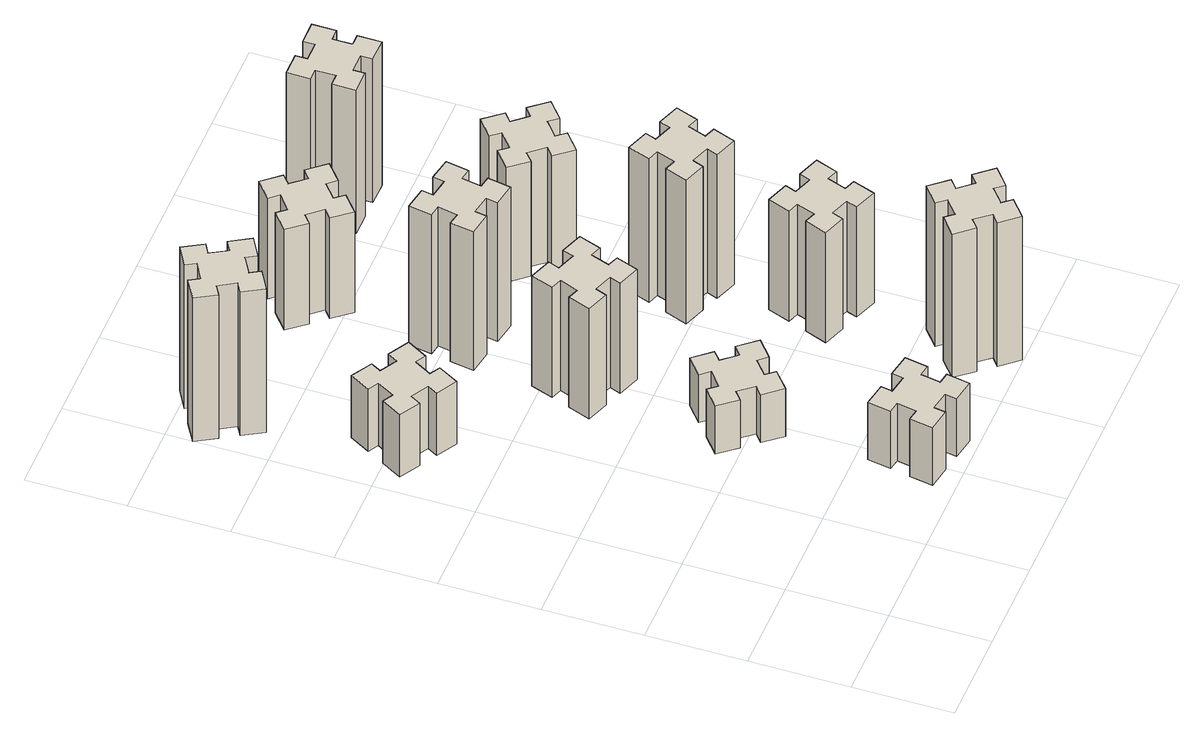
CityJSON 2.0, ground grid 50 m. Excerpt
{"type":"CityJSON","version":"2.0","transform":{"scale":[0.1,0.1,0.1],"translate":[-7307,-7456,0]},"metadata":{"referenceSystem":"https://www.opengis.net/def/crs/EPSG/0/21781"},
"CityObjects":{
"building1":{"type":"Building","attributes":{"class":"1000","function":"1000","usage":"1000","yearOfConstruction":2016,"roofType":"1000","measuredHeight":39,"storeysAboveGround":30,"storeysBelowGround":0},"geometry":[{"type":"Solid","lod":"1","boundaries":[[[[0,1,2,3,4,5,6,7,8,9,10,11,12,13,14,15,16,17,18,19]],[[17,16,20,21]],[[16,15,22,20]],[[15,14,23,22]],[[14,13,24,23]],[[13,12,25,24]],[[12,11,26,25]],[[11,10,27,26]],[[10,9,28,27]],[[9,8,29,28]],[[8,7,30,29]],[[7,6,31,30]],[[6,5,32,31]],[[5,4,33,32]],[[4,3,34,33]],[[3,2,35,34]],[[2,1,36,35]],[[1,0,37,36]],[[0,19,38,37]],[[19,18,39,38]],[[18,17,21,39]],[[24,25,26,27,28,29,30,31,32,33,34,35,36,37,38,39,21,20,22,23]]]]}]},
"building2":{"type":"Building","attributes":{"class":"1000","function":"1000","usage":"1000","yearOfConstruction":2016,"roofType":"1000","measuredHeight":36,"storeysAboveGround":30,"storeysBelowGround":0},"geometry":[{"type":"Solid","lod":"1","boundaries":[[[[40,41,42,43,44,45,46,47,48,49,50,51,52,53,54,55,56,57,58,59]],[[57,56,60,61]],[[56,55,62,60]],[[55,54,63,62]],[[54,53,64,63]],[[53,52,65,64]],[[52,51,66,65]],[[51,50,67,66]],[[50,49,68,67]],[[49,48,69,68]],[[48,47,70,69]],[[47,46,71,70]],[[46,45,72,71]],[[45,44,73,72]],[[44,43,74,73]],[[43,42,75,74]],[[42,41,76,75]],[[41,40,77,76]],[[40,59,78,77]],[[59,58,79,78]],[[58,57,61,79]],[[64,65,66,67,68,69,70,71,72,73,74,75,76,77,78,79,61,60,62,63]]]]}]},
"building3":{"type":"Building","attributes":{"class":"1000","function":"1000","usage":"1000","yearOfConstruction":2016,"roofType":"1000","measuredHeight":90,"storeysAboveGround":30,"storeysBelowGround":0},"geometry":[{"type":"Solid","lod":"1","boundaries":[[[[80,81,82,83,84,85,86,87,88,89,90,91,92,93,94,95,96,97,98,99]],[[97,96,100,101]],[[96,95,102,100]],[[95,94,103,102]],[[94,93,104,103]],[[93,92,105,104]],[[92,91,106,105]],[[91,90,107,106]],[[90,89,108,107]],[[89,88,109,108]],[[88,87,110,109]],[[87,86,111,110]],[[86,85,112,111]],[[85,84,113,112]],[[84,83,114,113]],[[83,82,115,114]],[[82,81,116,115]],[[81,80,117,116]],[[80,99,118,117]],[[99,98,119,118]],[[98,97,101,119]],[[104,105,106,107,108,109,110,111,112,113,114,115,116,117,118,119,101,100,102,103]]]]}]},
"building4":{"type":"Building","attributes":{"class":"1000","function":"1000","usage":"1000","yearOfConstruction":2016,"roofType":"1000","measuredHeight":30,"storeysAboveGround":30,"storeysBelowGround":0},"geometry":[{"type":"Solid","lod":"1","boundaries":[[[[120,121,122,123,124,125,126,127,128,129,130,131,132,133,134,135,136,137,138,139]],[[137,136,140,141]],[[136,135,142,140]],[[135,134,143,142]],[[134,133,144,143]],[[133,132,145,144]],[[132,131,146,145]],[[131,130,147,146]],[[130,129,148,147]],[[129,128,149,148]],[[128,127,150,149]],[[127,126,151,150]],[[126,125,152,151]],[[125,124,153,152]],[[124,123,154,153]],[[123,122,155,154]],[[122,121,156,155]],[[121,120,157,156]],[[120,139,158,157]],[[139,138,159,158]],[[138,137,141,159]],[[144,145,146,147,148,149,150,151,152,153,154,155,156,157,158,159,141,140,142,143]]]]}]},
"building5":{"type":"Building","attributes":{"class":"1000","function":"1000","usage":"1000","yearOfConstruction":2016,"roofType":"1000","measuredHeight":69,"storeysAboveGround":30,"storeysBelowGround":0},"geometry":[{"type":"Solid","lod":"1","boundaries":[[[[160,161,162,163,164,165,166,167,168,169,170,171,172,173,174,175,176,177,178,179]],[[177,176,180,181]],[[176,175,182,180]],[[175,174,183,182]],[[174,173,184,183]],[[173,172,185,184]],[[172,171,186,185]],[[171,170,187,186]],[[170,169,188,187]],[[169,168,189,188]],[[168,167,190,189]],[[167,166,191,190]],[[166,165,192,191]],[[165,164,193,192]],[[164,163,194,193]],[[163,162,195,194]],[[162,161,196,195]],[[161,160,197,196]],[[160,179,198,197]],[[179,178,199,198]],[[178,177,181,199]],[[184,185,186,187,188,189,190,191,192,193,194,195,196,197,198,199,181,180,182,183]]]]}]},
"building6":{"type":"Building","attributes":{"class":"1000","function":"1000","usage":"1000","yearOfConstruction":2016,"roofType":"1000","measuredHeight":87,"storeysAboveGround":30,"storeysBelowGround":0},"geometry":[{"type":"Solid","lod":"1","boundaries":[[[[200,201,202,203,204,205,206,207,208,209,210,211,212,213,214,215,216,217,218,219]],[[217,216,220,221]],[[216,215,222,220]],[[215,214,223,222]],[[214,213,224,223]],[[213,212,225,224]],[[212,211,226,225]],[[211,210,227,226]],[[210,209,228,227]],[[209,208,229,228]],[[208,207,230,229]],[[207,206,231,230]],[[206,205,232,231]],[[205,204,233,232]],[[204,203,234,233]],[[203,202,235,234]],[[202,201,236,235]],[[201,200,237,236]],[[200,219,238,237]],[[219,218,239,238]],[[218,217,221,239]],[[224,225,226,227,228,229,230,231,232,233,234,235,236,237,238,239,221,220,222,223]]]]}]},
"building7":{"type":"Building","attributes":{"class":"1000","function":"1000","usage":"1000","yearOfConstruction":2016,"roofType":"1000","measuredHeight":90,"storeysAboveGround":30,"storeysBelowGround":0},"geometry":[{"type":"Solid","lod":"1","boundaries":[[[[240,241,242,243,244,245,246,247,248,249,250,251,252,253,254,255,256,257,258,259]],[[257,256,260,261]],[[256,255,262,260]],[[255,254,263,262]],[[254,253,264,263]],[[253,252,265,264]],[[252,251,266,265]],[[251,250,267,266]],[[250,249,268,267]],[[249,248,269,268]],[[248,247,270,269]],[[247,246,271,270]],[[246,245,272,271]],[[245,244,273,272]],[[244,243,274,273]],[[243,242,275,274]],[[242,241,276,275]],[[241,240,277,276]],[[240,259,278,277]],[[259,258,279,278]],[[258,257,261,279]],[[264,265,266,267,268,269,270,271,272,273,274,275,276,277,278,279,261,260,262,263]]]]}]},
"building8":{"type":"Building","attributes":{"class":"1000","function":"1000","usage":"1000","yearOfConstruction":2016,"roofType":"1000","measuredHeight":63,"storeysAboveGround":30,"storeysBelowGround":0},"geometry":[{"type":"Solid","lod":"1","boundaries":[[[[280,281,282,283,284,285,286,287,288,289,290,291,292,293,294,295,296,297,298,299]],[[297,296,300,301]],[[296,295,302,300]],[[295,294,303,302]],[[294,293,304,303]],[[293,292,305,304]],[[292,291,306,305]],[[291,290,307,306]],[[290,289,308,307]],[[289,288,309,308]],[[288,287,310,309]],[[287,286,311,310]],[[286,285,312,311]],[[285,284,313,312]],[[284,283,314,313]],[[283,282,315,314]],[[282,281,316,315]],[[281,280,317,316]],[[280,299,318,317]],[[299,298,319,318]],[[298,297,301,319]],[[304,305,306,307,308,309,310,311,312,313,314,315,316,317,318,319,301,300,302,303]]]]}]},
"building9":{"type":"Building","attributes":{"class":"1000","function":"1000","usage":"1000","yearOfConstruction":2016,"roofType":"1000","measuredHeight":69,"storeysAboveGround":30,"storeysBelowGround":0},"geometry":[{"type":"Solid","lod":"1","boundaries":[[[[320,321,322,323,324,325,326,327,328,329,330,331,332,333,334,335,336,337,338,339]],[[337,336,340,341]],[[336,335,342,340]],[[335,334,343,342]],[[334,333,344,343]],[[333,332,345,344]],[[332,331,346,345]],[[331,330,347,346]],[[330,329,348,347]],[[329,328,349,348]],[[328,327,350,349]],[[327,326,351,350]],[[326,325,352,351]],[[325,324,353,352]],[[324,323,354,353]],[[323,322,355,354]],[[322,321,356,355]],[[321,320,357,356]],[[320,339,358,357]],[[339,338,359,358]],[[338,337,341,359]],[[344,345,346,347,348,349,350,351,352,353,354,355,356,357,358,359,341,340,342,343]]]]}]},
"building10":{"type":"Building","attributes":{"class":"1000","function":"1000","usage":"1000","yearOfConstruction":2016,"roofType":"1000","measuredHeight":90,"storeysAboveGround":30,"storeysBelowGround":0},"geometry":[{"type":"Solid","lod":"1","boundaries":[[[[360,361,362,363,364,365,366,367,368,369,370,371,372,373,374,375,376,377,378,379]],[[377,376,380,381]],[[376,375,382,380]],[[375,374,383,382]],[[374,373,384,383]],[[373,372,385,384]],[[372,371,386,385]],[[371,370,387,386]],[[370,369,388,387]],[[369,368,389,388]],[[368,367,390,389]],[[367,366,391,390]],[[366,365,392,391]],[[365,364,393,392]],[[364,363,394,393]],[[363,362,395,394]],[[362,361,396,395]],[[361,360,397,396]],[[360,379,398,397]],[[379,378,399,398]],[[378,377,381,399]],[[384,385,386,387,388,389,390,391,392,393,394,395,396,397,398,399,381,380,382,383]]]]}]},
"building11":{"type":"Building","attributes":{"class":"1000","function":"1000","usage":"1000","yearOfConstruction":2016,"roofType":"1000","measuredHeight":72,"storeysAboveGround":30,"storeysBelowGround":0},"geometry":[{"type":"Solid","lod":"1","boundaries":[[[[400,401,402,403,404,405,406,407,408,409,410,411,412,413,414,415,416,417,418,419]],[[417,416,420,421]],[[416,415,422,420]],[[415,414,423,422]],[[414,413,424,423]],[[413,412,425,424]],[[412,411,426,425]],[[411,410,427,426]],[[410,409,428,427]],[[409,408,429,428]],[[408,407,430,429]],[[407,406,431,430]],[[406,405,432,431]],[[405,404,433,432]],[[404,403,434,433]],[[403,402,435,434]],[[402,401,436,435]],[[401,400,437,436]],[[400,419,438,437]],[[419,418,439,438]],[[418,417,421,439]],[[424,425,426,427,428,429,430,431,432,433,434,435,436,437,438,439,421,420,422,423]]]]}]},
"building12":{"type":"Building","attributes":{"class":"1000","function":"1000","usage":"1000","yearOfConstruction":2016,"roofType":"1000","measuredHeight":90,"storeysAboveGround":30,"storeysBelowGround":0},"geometry":[{"type":"Solid","lod":"1","boundaries":[[[[440,441,442,443,444,445,446,447,448,449,450,451,452,453,454,455,456,457,458,459]],[[457,456,460,461]],[[456,455,462,460]],[[455,454,463,462]],[[454,453,464,463]],[[453,452,465,464]],[[452,451,466,465]],[[451,450,467,466]],[[450,449,468,467]],[[449,448,469,468]],[[448,447,470,469]],[[447,446,471,470]],[[446,445,472,471]],[[445,444,473,472]],[[444,443,474,473]],[[443,442,475,474]],[[442,441,476,475]],[[441,440,477,476]],[[440,459,478,477]],[[459,458,479,478]],[[458,457,461,479]],[[464,465,466,467,468,469,470,471,472,473,474,475,476,477,478,479,461,460,462,463]]]]}]}
},
"vertices":[
[406,2367,0],[456,2454,0],[508,2424,0],[568,2528,0],[464,2588,0],[434,2536,0],[347,2586,0],[377,2638,0],[273,2698,0],[213,2594,0],[265,2564,0],[215,2477,0],[163,2507,0],[103,2403,0],[207,2343,0],[237,2395,0],[324,2345,0],[294,2293,0],[398,2233,0],[458,2337,0],[324,2345,390],[294,2293,390],[237,2395,390],[207,2343,390],[103,2403,390],[163,2507,390],[215,2477,390],[265,2564,390],[213,2594,390],[273,2698,390],[377,2638,390],[347,2586,390],[434,2536,390],[464,2588,390],[568,2528,390],[508,2424,390],[456,2454,390],[406,2367,390],[458,2337,390],[398,2233,390],
[976,314,0],[958,215,0],[899,226,0],[878,107,0],[997,87,0],[1007,146,0],[1105,128,0],[1095,69,0],[1213,48,0],[1234,167,0],[1175,177,0],[1192,275,0],[1251,265,0],[1272,383,0],[1154,404,0],[1144,345,0],[1045,362,0],[1056,421,0],[937,442,0],[917,324,0],[1045,362,360],[1056,421,360],[1144,345,360],[1154,404,360],[1272,383,360],[1251,265,360],[1192,275,360],[1175,177,360],[1234,167,360],[1213,48,360],[1095,69,360],[1105,128,360],[1007,146,360],[997,87,360],[878,107,360],[899,226,360],[958,215,360],[976,314,360],[917,324,360],[937,442,360],
[224,3426,0],[137,3376,0],[107,3428,0],[3,3368,0],[63,3264,0],[115,3294,0],[165,3207,0],[113,3177,0],[173,3073,0],[277,3133,0],[247,3185,0],[334,3235,0],[364,3183,0],[468,3243,0],[408,3347,0],[356,3317,0],[306,3404,0],[358,3434,0],[298,3538,0],[194,3478,0],[306,3404,900],[358,3434,900],[356,3317,900],[408,3347,900],[468,3243,900],[364,3183,900],[334,3235,900],[247,3185,900],[277,3133,900],[173,3073,900],[113,3177,900],[165,3207,900],[115,3294,900],[63,3264,900],[3,3368,900],[107,3428,900],[137,3376,900],[224,3426,900],[194,3478,900],[298,3538,900],
[1008,969,0],[1084,1033,0],[1123,987,0],[1215,1064,0],[1138,1156,0],[1092,1118,0],[1027,1194,0],[1073,1233,0],[996,1325,0],[904,1248,0],[943,1202,0],[866,1137,0],[828,1183,0],[736,1106,0],[813,1014,0],[859,1053,0],[923,976,0],[877,938,0],[954,846,0],[1046,923,0],[923,976,300],[877,938,300],[859,1053,300],[813,1014,300],[736,1106,300],[828,1183,300],[866,1137,300],[943,1202,300],[904,1248,300],[996,1325,300],[1073,1233,300],[1027,1194,300],[1092,1118,300],[1138,1156,300],[1215,1064,300],[1123,987,300],[1084,1033,300],[1008,969,300],[1046,923,300],[954,846,300],
[1062,1741,0],[1096,1835,0],[1152,1814,0],[1193,1927,0],[1080,1968,0],[1060,1912,0],[966,1946,0],[987,2002,0],[874,2043,0],[833,1930,0],[889,1910,0],[855,1816,0],[799,1837,0],[757,1724,0],[870,1683,0],[891,1739,0],[985,1705,0],[964,1649,0],[1077,1607,0],[1118,1720,0],[985,1705,690],[964,1649,690],[891,1739,690],[870,1683,690],[757,1724,690],[799,1837,690],[855,1816,690],[889,1910,690],[833,1930,690],[874,2043,690],[987,2002,690],[966,1946,690],[1060,1912,690],[1080,1968,690],[1193,1927,690],[1152,1814,690],[1096,1835,690],[1062,1741,690],[1118,1720,690],[1077,1607,690],
[976,2534,0],[958,2435,0],[899,2446,0],[878,2327,0],[997,2307,0],[1007,2366,0],[1105,2348,0],[1095,2289,0],[1213,2268,0],[1234,2387,0],[1175,2397,0],[1192,2495,0],[1251,2485,0],[1272,2603,0],[1154,2624,0],[1144,2565,0],[1045,2582,0],[1056,2641,0],[937,2662,0],[917,2544,0],[1045,2582,870],[1056,2641,870],[1144,2565,870],[1154,2624,870],[1272,2603,870],[1251,2485,870],[1192,2495,870],[1175,2397,870],[1234,2387,870],[1213,2268,870],[1095,2289,870],[1105,2348,870],[1007,2366,870],[997,2307,870],[878,2327,870],[899,2446,870],[958,2435,870],[976,2534,870],[917,2544,870],[937,2662,870],
[1848,129,0],[1924,193,0],[1963,147,0],[2055,224,0],[1978,316,0],[1932,278,0],[1867,354,0],[1913,393,0],[1836,485,0],[1744,408,0],[1783,362,0],[1706,297,0],[1668,343,0],[1576,266,0],[1653,174,0],[1699,213,0],[1763,136,0],[1717,98,0],[1794,6,0],[1886,83,0],[1763,136,900],[1717,98,900],[1699,213,900],[1653,174,900],[1576,266,900],[1668,343,900],[1706,297,900],[1783,362,900],[1744,408,900],[1836,485,900],[1913,393,900],[1867,354,900],[1932,278,900],[1978,316,900],[2055,224,900],[1963,147,900],[1924,193,900],[1848,129,900],[1886,83,900],[1794,6,900],
[1192,3238,0],[1127,3314,0],[1173,3353,0],[1096,3445,0],[1004,3368,0],[1043,3322,0],[966,3257,0],[928,3303,0],[836,3226,0],[913,3134,0],[959,3173,0],[1023,3096,0],[977,3058,0],[1054,2966,0],[1146,3043,0],[1108,3089,0],[1184,3153,0],[1223,3107,0],[1315,3184,0],[1238,3276,0],[1184,3153,630],[1223,3107,630],[1108,3089,630],[1146,3043,630],[1054,2966,630],[977,3058,630],[1023,3096,630],[959,3173,630],[913,3134,630],[836,3226,630],[928,3303,630],[966,3257,630],[1043,3322,630],[1004,3368,630],[1096,3445,630],[1173,3353,630],[1127,3314,630],[1192,3238,630],[1238,3276,630],[1315,3184,630],
[1731,899,0],[1825,865,0],[1804,809,0],[1917,767,0],[1958,880,0],[1902,901,0],[1936,995,0],[1992,974,0],[2033,1087,0],[1920,1128,0],[1900,1072,0],[1806,1106,0],[1827,1162,0],[1714,1203,0],[1673,1090,0],[1729,1070,0],[1695,976,0],[1639,997,0],[1597,884,0],[1710,843,0],[1695,976,690],[1639,997,690],[1729,1070,690],[1673,1090,690],[1714,1203,690],[1827,1162,690],[1806,1106,690],[1900,1072,690],[1920,1128,690],[2033,1087,690],[1992,974,690],[1936,995,690],[1902,901,690],[1958,880,690],[1917,767,690],[1804,809,690],[1825,865,690],[1731,899,690],[1710,843,690],[1597,884,690],
[1800,1712,0],[1706,1746,0],[1727,1802,0],[1614,1843,0],[1573,1730,0],[1629,1710,0],[1595,1616,0],[1539,1637,0],[1497,1524,0],[1610,1483,0],[1631,1539,0],[1725,1505,0],[1704,1449,0],[1817,1407,0],[1858,1520,0],[1802,1541,0],[1836,1635,0],[1892,1614,0],[1933,1727,0],[1820,1768,0],[1836,1635,900],[1892,1614,900],[1802,1541,900],[1858,1520,900],[1817,1407,900],[1704,1449,900],[1725,1505,900],[1631,1539,900],[1610,1483,900],[1497,1524,900],[1539,1637,900],[1595,1616,900],[1629,1710,900],[1573,1730,900],[1614,1843,900],[1727,1802,900],[1706,1746,900],[1800,1712,900],[1820,1768,900],[1933,1727,900],
[1599,2333,0],[1663,2256,0],[1617,2218,0],[1694,2126,0],[1786,2203,0],[1748,2249,0],[1824,2313,0],[1863,2267,0],[1955,2344,0],[1878,2436,0],[1832,2398,0],[1767,2474,0],[1813,2513,0],[1736,2605,0],[1644,2528,0],[1683,2482,0],[1606,2417,0],[1568,2463,0],[1476,2386,0],[1553,2294,0],[1606,2417,720],[1568,2463,720],[1683,2482,720],[1644,2528,720],[1736,2605,720],[1813,2513,720],[1767,2474,720],[1832,2398,720],[1878,2436,720],[1955,2344,720],[1863,2267,720],[1824,2313,720],[1748,2249,720],[1786,2203,720],[1694,2126,720],[1617,2218,720],[1663,2256,720],[1599,2333,720],[1553,2294,720],[1476,2386,720],
[1665,3195,0],[1765,3195,0],[1765,3135,0],[1885,3135,0],[1885,3255,0],[1825,3255,0],[1825,3355,0],[1885,3355,0],[1885,3475,0],[1765,3475,0],[1765,3415,0],[1665,3415,0],[1665,3475,0],[1545,3475,0],[1545,3355,0],[1605,3355,0],[1605,3255,0],[1545,3255,0],[1545,3135,0],[1665,3135,0],[1605,3255,900],[1545,3255,900],[1605,3355,900],[1545,3355,900],[1545,3475,900],[1665,3475,900],[1665,3415,900],[1765,3415,900],[1765,3475,900],[1885,3475,900],[1885,3355,900],[1825,3355,900],[1825,3255,900],[1885,3255,900],[1885,3135,900],[1765,3135,900],[1765,3195,900],[1665,3195,900],[1665,3135,900],[1545,3135,900]
]}
